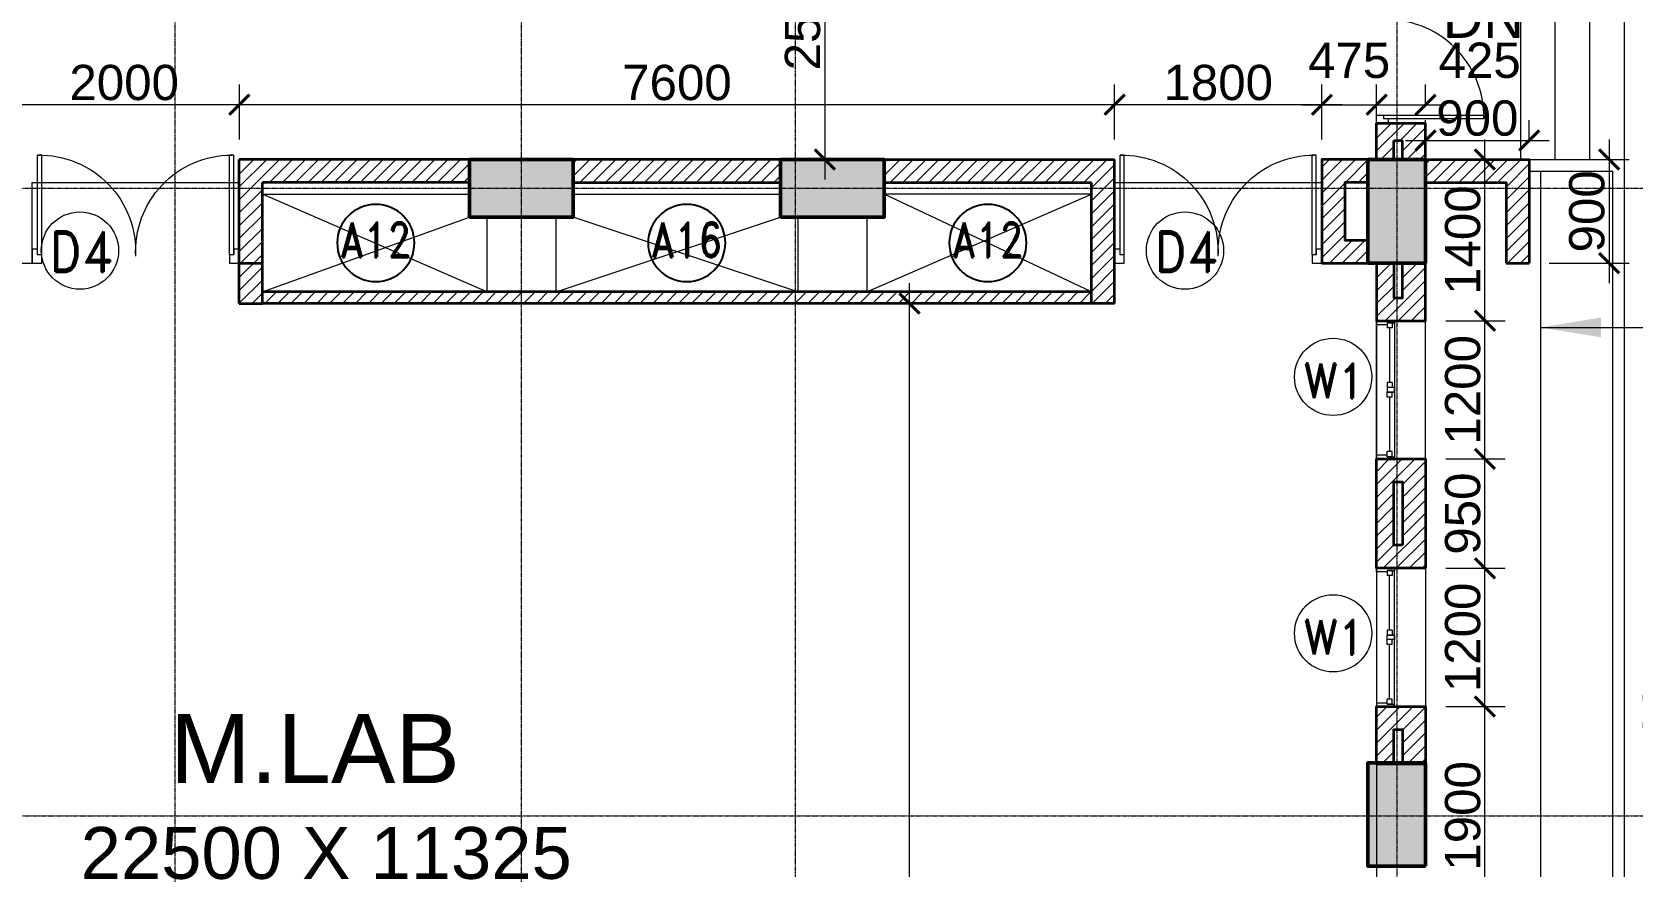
# Model space of a CAD drawing. Header units: millimetres. Extents: x 0 to 147381, y 0 to 170318.
# Drawn here: x 112535 to 126437, y 51144 to 58395 of the extents above; entities that cross this region are included whole.
import ezdxf
from ezdxf.enums import TextEntityAlignment as Align

# ---------------------------------------------------------------- set-up
doc = ezdxf.new("R2010")
doc.units = ezdxf.units.MM
doc.linetypes.add('Center', pattern=[29.999999, 12, -6, 6, -6])
doc.linetypes.add('Grid Line', pattern=[22.225, 12.7, -3.175, 3.175, -3.175])
for name, color, linetype, lineweight in [('A-DOOR', 21, 'Continuous', 9), ('AR_STR', 7, 'Continuous', 15), ('AR_WALL_HATCH', 23, 'Continuous', 5), ('ARCH CUTOUTS', 21, 'Continuous', 13), ('ARCH NEW DESIGN STEP HATCH', 21, 'Continuous', 35), ('ARCH PATHWAY', 30, 'Continuous', 13), ('Arch_Cutout_No', 2, 'Continuous', 25), ('Arch_Dim', 7, 'Continuous', 25), ('Arch_DW_No', 5, 'Continuous', 15), ('ARCH_WALL', 1, 'Continuous', 35), ('Arch_Window', 140, 'Continuous', 9), ('G-ANNO-TEXT', 231, 'Continuous', 25), ('S-GRID', 8, 'Continuous', 9), ('STR COL.', 1, 'Continuous', 50)]:
    doc.layers.add(name, color=color, linetype=linetype, lineweight=lineweight)
for name, color, linetype, lineweight, true_color in [('ARCH RCC HATCH', 253, 'Center', 9, 0x9c9c9c), ('BUILDING LEVEL', 1, 'Continuous', 18, 0xf50000), ('S-COLS_HATCH', 252, 'Continuous', 9, 0x8a8a8a)]:
    doc.layers.add(name, color=color, linetype=linetype, lineweight=lineweight, true_color=true_color)
doc.styles.add('Arial_1', font='arial.ttf', dxfattribs={"height": 630})
doc.styles.add('Arial_2', font='arial.ttf', dxfattribs={"height": 472.5})
doc.styles.add('Arial_4', font='arial.ttf', dxfattribs={"height": 252})
doc.styles.add('DIM', font='arial.ttf')
doc.styles.add('DIM_100', font='romand.shx', dxfattribs={"width": 0.9})
doc.styles.add('GRID_TEXT', font='GOTHIC.TTF', dxfattribs={"width": 0.8})
doc.styles.add('SIZE', font='romans.shx', dxfattribs={"width": 0.75, "height": 200})
doc.dimstyles.new('DIM- 175', dxfattribs={"dimscale": 175, "dimtxt": 1.75, "dimasz": 1, "dimexe": 1, "dimexo": 1, "dimgap": 0.2, "dimtad": 1, "dimdec": 0, "dimrnd": 5, "dimzin": 0, "dimdsep": 46, "dimtxsty": 'DIM', "dimblk": 'ARCHTICK', "dimcen": 0, "dimdle": 1, "dimclrd": 3, "dimclre": 5, "dimclrt": 3, "dimadec": 0, "dimazin": 0, "dimtfac": 1, "dimtdec": 0, "dimtofl": 0, "dimtmove": 2, "dimatfit": 3, "dimfxl": 1, "dimtolj": 1, "dimtzin": 0, "dimlwd": 13, "dimlwe": 15, "dimarcsym": 0})
doc.dimstyles.new('DIM_150_GRID', dxfattribs={"dimscale": 175, "dimtxt": 3, "dimasz": 2, "dimexe": 1, "dimexo": 0.5, "dimgap": 0.5, "dimtad": 1, "dimdec": 0, "dimrnd": 5, "dimzin": 1, "dimdsep": 46, "dimtxsty": 'GRID_TEXT', "dimblk": 'ARCHTICK', "dimcen": 0.09, "dimdle": 1, "dimclrt": 256, "dimazin": 0, "dimtfac": 1, "dimtdec": 0, "dimtmove": 2, "dimatfit": 3, "dimfxl": 1, "dimtvp": 1, "dimtolj": 1, "dimtzin": 0, "dimlwd": 15, "dimlwe": 18, "dimarcsym": 0})
pattern_1 = [(45, (38875.17, -0.064), (-56.1266, 56.1266), [])]

# ---------------------------------------------------------------- blocks, each defined once
blk = doc.blocks.new('A_Double -Panel Wooden Door W Ventilator - _D6_1800 X 2700-1747355-5_Level 452_2')
for p, q in [((-900, 50), (-830, 50)), ((-830, 50), (-830, -10)), ((830, 50), (900, 50)), ((830, -10), (830, 50)), ((-860, -50), (-900, -50)), ((-860, -10), (-860, -882)), ((-860, -10), (-860, -50)), ((-830, -10), (-860, -10)), ((-830, -10), (-830, -882)), ((830, -10), (830, -882)), ((860, -10), (830, -10)), ((860, -10), (860, -882)), ((860, -50), (860, -10)), ((900, -50), (860, -50)), ((-830, -882), (-860, -882)), ((860, -882), (830, -882))]:
    blk.add_line(p, q)
for centre, start, end in [((-846, -37), 269.0716, 2.5107), ((845, -37), 177.4858, 270)]:
    blk.add_arc(centre, 845, start, end)
blk = doc.blocks.new('A$C59E872DE')
at = {"layer": 'S-GRID', "linetype": 'Grid Line', "ltscale": 0.5}
for p, q in [((76081.7, -4357.6), (76081.7, 89720.3)), ((79090, -4357.6), (79090, 89720.3)), ((81470, -4357.6), (81470, 89720.3)), ((86690, 89720.3), (86690, -4357.6)), ((-6964.1, 12500), (94404.8, 12500)), ((-6964.1, 7050), (94404.8, 7050))]:
    blk.add_line(p, q, dxfattribs=at)
blk = doc.blocks.new('DW')
at = {"color": 9}
blk.add_circle((0, 0), 671, dxfattribs=at)
at = {"style": 'SIZE', "width": 0.8}
blk.add_attdef('W7', text='', height=500, dxfattribs=at).set_placement((5, -289), align=Align.CENTER)
blk = doc.blocks.new('A_Double -Panel Wooden Door W Ventilator - _D5_1500 X 2700-481861-3 SECOND FLOOR LVL_')
for p, q in [((-750, 50), (-680, 50)), ((-750, -50), (-750, 50)), ((-680, 50), (-680, -10)), ((680, 50), (750, 50)), ((680, -10), (680, 50)), ((750, 50), (750, -50)), ((-710, -50), (-750, -50)), ((-710, -10), (-710, -732)), ((-710, -10), (-710, -50)), ((-680, -10), (-710, -10)), ((-680, -10), (-680, -732)), ((680, -10), (680, -732)), ((710, -10), (680, -10)), ((710, -10), (710, -732)), ((710, -50), (710, -10)), ((750, -50), (710, -50)), ((-680, -732), (-710, -732)), ((710, -732), (680, -732))]:
    blk.add_line(p, q)
for centre, start, end in [((-696, -37), 268.8716, 3.0521), ((695, -37), 176.9435, 270)]:
    blk.add_arc(centre, 695, start, end)
blk = doc.blocks.new('A$C67F13116')
at = {"layer": 'AR_WALL_HATCH', "ltscale": 500}
h = blk.add_hatch(dxfattribs=at)
h.set_pattern_fill('ANSI31', color=256, scale=25)
h.set_pattern_definition(pattern_1)
h.paths.add_polyline_path([(30575, 13000), (28575, 13000), (28575, 11750), (28775, 11750), (28775, 12800), (30575, 12800)])
h = blk.add_hatch(dxfattribs=at)
h.set_pattern_fill('ANSI31', color=256, scale=25)
h.set_pattern_definition(pattern_1)
h.paths.add_polyline_path([(33275, 13000), (31475, 13000), (31475, 12800), (33275, 12800)])
h = blk.add_hatch(dxfattribs=at)
h.set_pattern_fill('ANSI31', color=256, scale=25)
h.set_pattern_definition(pattern_1)
h.paths.add_polyline_path([(36175, 13000), (34175, 13000), (34175, 12800), (36175, 12800)])
h = blk.add_hatch(dxfattribs=at)
h.set_pattern_fill('ANSI31', color=256, scale=25)
h.set_pattern_definition([(45, (38675.17, -0.064), (-56.1266, 56.1266), [])])
h.paths.add_polyline_path([(38375, 13000), (37975, 13000), (37975, 12100), (38375, 12100), (38375, 12300), (38175, 12300), (38175, 12800), (38375, 12800)])
h = blk.add_hatch(dxfattribs=at)
h.set_pattern_fill('ANSI31', color=256, scale=25)
h.set_pattern_definition(pattern_1)
h.paths.add_polyline_path([(39775, 13000), (38875, 13000), (38875, 12800), (39575, 12800), (39575, 12100), (39775, 12100)])
h = blk.add_hatch(dxfattribs=at)
h.set_pattern_fill('ANSI31', color=256, scale=25)
h.set_pattern_definition(pattern_1)
h.paths.add_polyline_path([(36175, 12800), (35975, 12800), (35975, 11850), (35975, 11750), (36175, 11750)])
h = blk.add_hatch(dxfattribs=at)
h.set_pattern_fill('ANSI31', color=256, scale=25)
h.set_pattern_definition(pattern_1)
h.paths.add_polyline_path([(38875, 12100), (38675, 12100), (38675, 11800), (38600, 11800), (38600, 12100), (38450, 12100), (38450, 11600), (38875, 11600)])
h = blk.add_hatch(dxfattribs=at)
h.set_pattern_fill('ANSI31', color=256, scale=25)
h.set_pattern_definition(pattern_1)
h.paths.add_polyline_path([(35975, 11850), (34175, 11850), (28775, 11850), (28775, 11750), (35975, 11750)])
h = blk.add_hatch(dxfattribs=at)
h.set_pattern_fill('ANSI31', color=256, scale=25)
h.set_pattern_definition(pattern_1)
h.paths.add_polyline_path([(38875, 10400), (38450, 10400), (38450, 9450), (38875, 9450)])
h.paths.add_polyline_path([(38675, 9650), (38600, 9650), (38600, 10200), (38675, 10200)], flags=16)
h = blk.add_hatch(dxfattribs=at)
h.set_pattern_fill('ANSI31', color=256, scale=25)
h.set_pattern_definition(pattern_1)
h.paths.add_polyline_path([(38875, 8250), (38450, 8250), (38450, 7750), (38600, 7750), (38600, 8050), (38675, 8050), (38675, 7750), (38875, 7750)])
at = {"layer": 'ARCH CUTOUTS', "linetype": 'Continuous'}
for p, q in [((30725, 11850), (28775, 12700)), ((34025, 11850), (35975, 12700)), ((35975, 11850), (34175, 12700)), ((28775, 11850), (30575, 12500)), ((31325, 11850), (33275, 12500)), ((33425, 11850), (31475, 12500))]:
    blk.add_line(p, q, dxfattribs=at)
for points in [[(30575, 12700), (30575, 12500), (30725, 12500), (30725, 11850), (28775, 11850), (28775, 12700)], [(33275, 12700), (33275, 12500), (33425, 12500), (33425, 11850), (31325, 11850), (31325, 12500), (31475, 12500), (31475, 12700)], [(34175, 12700), (34175, 12500), (34025, 12500), (34025, 11850), (35975, 11850), (35975, 12700)]]:
    blk.add_lwpolyline(points, close=True, dxfattribs=at)
at = {"layer": 'ARCH_WALL'}
for p, q in [((28575, 12100), (28575, 13000)), ((30575, 13000), (28575, 13000)), ((28575, 11750), (28575, 13000)), ((31475, 12800), (31475, 13000)), ((33275, 12800), (33275, 13000)), ((34175, 13000), (36175, 13000)), ((36175, 11750), (36175, 13000)), ((28775, 12300), (28775, 12800)), ((28775, 11750), (28775, 12800)), ((30575, 12800), (28775, 12800)), ((33475, 12800), (33475, 12800)), ((34175, 12800), (35975, 12800)), ((35975, 11750), (35975, 12800)), ((35975, 12725), (35975, 12800)), ((28575, 12100), (28775, 12100)), ((35975, 11850), (28775, 11850)), ((28575, 11750), (28775, 11750)), ((35975, 11750), (28775, 11750)), ((36175, 11750), (35975, 11750))]:
    blk.add_line(p, q, dxfattribs=at)
for points in [[(31475, 12800), (33275, 12800), (33275, 13000), (31475, 13000)], [(38875, 12100), (38450, 12100), (38450, 11600), (38875, 11600)], [(38675, 12100), (38600, 12100), (38600, 11800), (38675, 11800)], [(38875, 9450), (38450, 9450), (38450, 10400), (38875, 10400)], [(38675, 9650), (38600, 9650), (38600, 10200), (38675, 10200)], [(38875, 7750), (38450, 7750), (38450, 8250), (38875, 8250)], [(38675, 7750), (38600, 7750), (38600, 8050), (38675, 8050)]]:
    blk.add_lwpolyline(points, close=True, dxfattribs=at)
for points in [[(38375, 13000), (37975, 13000), (37975, 12100), (38375, 12100)], [(38875, 13000), (39775, 13000), (39775, 12100)], [(38375, 12800), (38175, 12800), (38175, 12300), (38375, 12300)], [(38875, 12800), (39575, 12800), (39575, 12100)], [(39575, 12100), (39775, 12100)]]:
    blk.add_lwpolyline(points, dxfattribs=at)
at = {"layer": 'Arch_Window'}
for p, q in [((38450, 10400), (38450, 11600)), ((38450, 11568), (38450, 11600)), ((38450, 11568), (38542, 11568)), ((38542, 11581), (38542, 11537)), ((38586, 11581), (38542, 11581)), ((38542, 11581), (38542, 11568)), ((38542, 11581), (38605, 11581)), ((38586, 11581), (38586, 11537)), ((38605, 11600), (38605, 10400)), ((38875, 10400), (38875, 11600)), ((38586, 11537), (38542, 11537)), ((38564, 11537), (38564, 11064)), ((38542, 11064), (38542, 11019)), ((38586, 11064), (38542, 11064)), ((38586, 11019), (38542, 11019)), ((38542, 11019), (38542, 10981)), ((38605, 11019), (38542, 11019)), ((38542, 11019), (38542, 10981)), ((38605, 11019), (38542, 11019)), ((38542, 11019), (38542, 11019)), ((38542, 11019), (38542, 10981)), ((38605, 11019), (38542, 11019)), ((38586, 11064), (38586, 11019)), ((38605, 11019), (38605, 10981)), ((38605, 10981), (38605, 11019)), ((38605, 10981), (38605, 11019)), ((38605, 11019), (38605, 11019)), ((38586, 10981), (38542, 10981)), ((38542, 10937), (38542, 10981)), ((38605, 10981), (38542, 10981)), ((38542, 10981), (38605, 10981)), ((38542, 10981), (38542, 10981)), ((38605, 10981), (38542, 10981)), ((38586, 10937), (38542, 10937)), ((38564, 10937), (38564, 10464)), ((38586, 10937), (38586, 10981)), ((38605, 10981), (38605, 10981)), ((38450, 10432), (38450, 10400)), ((38542, 10432), (38450, 10432)), ((38586, 10464), (38542, 10464)), ((38542, 10419), (38542, 10464)), ((38586, 10419), (38586, 10464)), ((38586, 10419), (38542, 10419)), ((38542, 10419), (38605, 10419)), ((38605, 10400), (38605, 10419)), ((38450, 9450), (38450, 8250)), ((38450, 9418), (38450, 9450)), ((38542, 9418), (38450, 9418)), ((38542, 9431), (38542, 9387)), ((38586, 9431), (38542, 9431)), ((38542, 9431), (38605, 9431)), ((38586, 9387), (38542, 9387)), ((38564, 8914), (38564, 9387)), ((38586, 9431), (38586, 9387)), ((38605, 8250), (38605, 9450)), ((38605, 9450), (38605, 9431)), ((38875, 9450), (38875, 8250)), ((38542, 8914), (38542, 8869)), ((38586, 8914), (38542, 8914)), ((38586, 8914), (38586, 8869)), ((38586, 8869), (38542, 8869)), ((38605, 8869), (38542, 8869)), ((38542, 8831), (38542, 8869)), ((38542, 8831), (38542, 8869)), ((38542, 8869), (38605, 8869)), ((38542, 8831), (38542, 8869)), ((38542, 8869), (38542, 8869)), ((38605, 8869), (38542, 8869)), ((38586, 8831), (38542, 8831)), ((38542, 8787), (38542, 8831)), ((38605, 8831), (38542, 8831)), ((38605, 8831), (38542, 8831)), ((38542, 8831), (38542, 8831)), ((38605, 8831), (38542, 8831)), ((38586, 8787), (38542, 8787)), ((38564, 8314), (38564, 8787)), ((38586, 8787), (38586, 8831)), ((38605, 8831), (38605, 8869)), ((38605, 8869), (38605, 8831)), ((38605, 8869), (38605, 8869)), ((38605, 8869), (38605, 8831)), ((38605, 8831), (38605, 8831)), ((38450, 8282), (38450, 8250)), ((38450, 8282), (38542, 8282)), ((38586, 8314), (38542, 8314)), ((38542, 8269), (38542, 8314)), ((38542, 8269), (38542, 8282)), ((38586, 8269), (38542, 8269)), ((38542, 8269), (38605, 8269)), ((38586, 8269), (38586, 8314))]:
    blk.add_line(p, q, dxfattribs=at)
at = {"layer": 'A-DOOR', "xscale": -1.199999999999672, "yscale": 1.199999999999672, "zscale": 1.199999999999672, "rotation": 180}
for p in [(27675, 12160), (37075, 12160)]:
    blk.add_blockref('A_Double -Panel Wooden Door W Ventilator - _D5_1500 X 2700-481861-3 SECOND FLOOR LVL_', p, dxfattribs=at)
blk = doc.blocks.new('_ArchTick')
at = {"color": 0, "linetype": 'ByBlock', "const_width": 0.15}
blk.add_lwpolyline([(-0.5, -0.5), (0.5, 0.5)], dxfattribs=at)
blk = doc.blocks.new('*D480')
at = {"layer": 'Arch_Dim', "color": 3, "lineweight": 13, "transparency": 16777216}
blk.add_line((120154, 44538), (120154, 56213), dxfattribs=at)
at = {"layer": 'Arch_Dim', "color": 5, "lineweight": 15, "transparency": 16777216}
for p, q in [((120760, 56038), (119979, 56038)), ((120760, 44713), (119979, 44713))]:
    blk.add_line(p, q, dxfattribs=at)
at = {"layer": 'Defpoints', "color": 0, "linetype": 'Continuous', "transparency": 16777216}
for p in [(120154, 56038), (120935, 56038), (120935, 44713)]:
    blk.add_point(p, dxfattribs=at)
at = {"layer": 'Arch_Dim', "color": 3, "linetype": 'Continuous', "lineweight": 13, "transparency": 16777216, "xscale": 175, "yscale": 175, "zscale": 175}
for p, rotation in [((120154, 56038), 90), ((120154, 44713), 270)]:
    blk.add_blockref('_ArchTick', p, dxfattribs=dict(at, rotation=rotation))
at = {"layer": 'Arch_Dim', "color": 3, "linetype": 'Continuous', "transparency": 16777216, "insert": (119963, 50375), "char_height": 306.2, "attachment_point": 5, "rotation": 90, "style": 'DIM'}
blk.add_mtext('\\A1;11325', dxfattribs=at)
blk = doc.blocks.new('*D485')
at = {"layer": 'Arch_Dim', "color": 3, "lineweight": 13, "transparency": 16777216}
blk.add_line((126870, 60162), (126870, 44113), dxfattribs=at)
at = {"layer": 'Arch_Dim', "color": 5, "lineweight": 15, "transparency": 16777216}
for p, q in [((124810, 59987), (127045, 59987)), ((124810, 44288), (127045, 44288))]:
    blk.add_line(p, q, dxfattribs=at)
at = {"layer": 'Defpoints', "color": 0, "linetype": 'Continuous', "transparency": 16777216}
for p in [(124635, 59987), (124635, 44288), (126870, 44288)]:
    blk.add_point(p, dxfattribs=at)
at = {"layer": 'Arch_Dim', "color": 3, "linetype": 'Continuous', "lineweight": 13, "transparency": 16777216, "xscale": 175, "yscale": 175, "zscale": 175}
for p, rotation in [((126870, 59987), 90), ((126870, 44288), 270)]:
    blk.add_blockref('_ArchTick', p, dxfattribs=dict(at, rotation=rotation))
at = {"layer": 'Arch_Dim', "color": 3, "linetype": 'Continuous', "transparency": 16777216, "insert": (126679, 52138), "char_height": 306.2, "attachment_point": 5, "rotation": 90, "style": 'DIM'}
blk.add_mtext('\\A1;15700', dxfattribs=at)
blk = doc.blocks.new('A$C38A24FCE')
at = {"layer": 'S-COLS_HATCH'}
for points in [[(-8050, 10625), (-8050, 11125), (-7150, 11125), (-7150, 10625)], [(-5350, 10625), (-5350, 11125), (-4450, 11125), (-4450, 10625)], [(250, 10225), (-250, 10225), (-250, 11125), (250, 11125)], [(250, 4987), (-250, 4987), (-250, 5887), (250, 5887)]]:
    blk.add_hatch(color=256, dxfattribs=at).paths.add_polyline_path(points, flags=0)
at = {"layer": 'STR COL.'}
for points in [[(-8050, 10625), (-8050, 11125), (-7150, 11125), (-7150, 10625)], [(-5350, 10625), (-5350, 11125), (-4450, 11125), (-4450, 10625)], [(250, 10225), (-250, 10225), (-250, 11125), (250, 11125)], [(250, 4987), (-250, 4987), (-250, 5887), (250, 5887)]]:
    blk.add_lwpolyline(points, close=True, dxfattribs=at)
blk = doc.blocks.new('*D623')
at = {"layer": 'Arch_Dim', "color": 3, "lineweight": 13, "transparency": 16777216}
blk.add_line((119419, 59963), (119419, 57113), dxfattribs=at)
at = {"layer": 'Arch_Dim', "color": 5, "lineweight": 15, "transparency": 16777216}
for p, q in [((119360, 59788), (119594, 59788)), ((119360, 57288), (119594, 57288))]:
    blk.add_line(p, q, dxfattribs=at)
at = {"layer": 'Defpoints', "color": 0, "linetype": 'Continuous', "transparency": 16777216}
for p in [(119185, 59788), (119185, 57288), (119419, 57288)]:
    blk.add_point(p, dxfattribs=at)
at = {"layer": 'Arch_Dim', "color": 3, "linetype": 'Continuous', "lineweight": 13, "transparency": 16777216, "xscale": 175, "yscale": 175, "zscale": 175}
for p, rotation in [((119419, 59788), 90), ((119419, 57288), 270)]:
    blk.add_blockref('_ArchTick', p, dxfattribs=dict(at, rotation=rotation))
at = {"layer": 'Arch_Dim', "color": 3, "linetype": 'Continuous', "transparency": 16777216, "insert": (119227, 58538), "char_height": 306.2, "attachment_point": 5, "rotation": 90, "style": 'DIM'}
blk.add_mtext('\\A1;2500', dxfattribs=at)
blk = doc.blocks.new('*D625')
at = {"layer": 'Arch_Dim', "color": 5, "lineweight": 15, "transparency": 16777216}
for p, q in [((121935, 57463), (121935, 57939)), ((123735, 57463), (123735, 57939))]:
    blk.add_line(p, q, dxfattribs=at)
at = {"layer": 'Arch_Dim', "color": 3, "lineweight": 13, "transparency": 16777216}
blk.add_line((123910, 57764), (121760, 57764), dxfattribs=at)
at = {"layer": 'Defpoints', "color": 0, "linetype": 'Continuous', "transparency": 16777216}
for p in [(121935, 57764), (121935, 57288), (123735, 57288)]:
    blk.add_point(p, dxfattribs=at)
at = {"layer": 'Arch_Dim', "color": 3, "linetype": 'Continuous', "lineweight": 13, "transparency": 16777216, "xscale": 175, "yscale": 175, "zscale": 175, "rotation": 180}
blk.add_blockref('_ArchTick', (121935, 57764), dxfattribs=at)
at = {"layer": 'Arch_Dim', "color": 3, "linetype": 'Continuous', "lineweight": 13, "transparency": 16777216, "xscale": 175, "yscale": 175, "zscale": 175}
blk.add_blockref('_ArchTick', (123735, 57764), dxfattribs=at)
at = {"layer": 'Arch_Dim', "color": 3, "linetype": 'Continuous', "transparency": 16777216, "insert": (122835, 57955), "char_height": 306.2, "attachment_point": 5, "style": 'DIM'}
blk.add_mtext('\\A1;1800', dxfattribs=at)
blk = doc.blocks.new('*D626')
at = {"layer": 'Arch_Dim', "color": 5, "lineweight": 15, "transparency": 16777216}
for p, q in [((114335, 57463), (114335, 57939)), ((121935, 57463), (121935, 57939))]:
    blk.add_line(p, q, dxfattribs=at)
at = {"layer": 'Arch_Dim', "color": 3, "lineweight": 13, "transparency": 16777216}
blk.add_line((122110, 57764), (114160, 57764), dxfattribs=at)
at = {"layer": 'Defpoints', "color": 0, "linetype": 'Continuous', "transparency": 16777216}
for p in [(114335, 57764), (114335, 57288), (121935, 57288)]:
    blk.add_point(p, dxfattribs=at)
at = {"layer": 'Arch_Dim', "color": 3, "linetype": 'Continuous', "lineweight": 13, "transparency": 16777216, "xscale": 175, "yscale": 175, "zscale": 175, "rotation": 180}
blk.add_blockref('_ArchTick', (114335, 57764), dxfattribs=at)
at = {"layer": 'Arch_Dim', "color": 3, "linetype": 'Continuous', "lineweight": 13, "transparency": 16777216, "xscale": 175, "yscale": 175, "zscale": 175}
blk.add_blockref('_ArchTick', (121935, 57764), dxfattribs=at)
at = {"layer": 'Arch_Dim', "color": 3, "linetype": 'Continuous', "transparency": 16777216, "insert": (118135, 57955), "char_height": 306.2, "attachment_point": 5, "style": 'DIM'}
blk.add_mtext('\\A1;7600', dxfattribs=at)
blk = doc.blocks.new('*D627')
at = {"layer": 'Arch_Dim', "color": 5, "lineweight": 15, "transparency": 16777216}
for p, q in [((112335, 57463), (112335, 57939)), ((114335, 57463), (114335, 57939))]:
    blk.add_line(p, q, dxfattribs=at)
at = {"layer": 'Arch_Dim', "color": 3, "lineweight": 13, "transparency": 16777216}
blk.add_line((114510, 57764), (112160, 57764), dxfattribs=at)
at = {"layer": 'Defpoints', "color": 0, "linetype": 'Continuous', "transparency": 16777216}
for p in [(112335, 57764), (112335, 57288), (114335, 57288)]:
    blk.add_point(p, dxfattribs=at)
at = {"layer": 'Arch_Dim', "color": 3, "linetype": 'Continuous', "lineweight": 13, "transparency": 16777216, "xscale": 175, "yscale": 175, "zscale": 175, "rotation": 180}
blk.add_blockref('_ArchTick', (112335, 57764), dxfattribs=at)
at = {"layer": 'Arch_Dim', "color": 3, "linetype": 'Continuous', "lineweight": 13, "transparency": 16777216, "xscale": 175, "yscale": 175, "zscale": 175}
blk.add_blockref('_ArchTick', (114335, 57764), dxfattribs=at)
at = {"layer": 'Arch_Dim', "color": 3, "linetype": 'Continuous', "transparency": 16777216, "insert": (113335, 57955), "char_height": 306.2, "attachment_point": 5, "style": 'DIM'}
blk.add_mtext('\\A1;2000', dxfattribs=at)
blk = doc.blocks.new('*D739')
at = {"layer": 'BUILDING LEVEL', "color": 3, "lineweight": 13, "transparency": 16777216}
blk.add_line((125151, 50463), (125151, 52713), dxfattribs=at)
at = {"layer": 'BUILDING LEVEL', "color": 5, "lineweight": 15, "transparency": 16777216}
for p, q in [((124810, 52538), (125326, 52538)), ((124810, 50638), (125326, 50638))]:
    blk.add_line(p, q, dxfattribs=at)
at = {"layer": 'Defpoints', "color": 0, "linetype": 'Continuous', "transparency": 16777216}
for p in [(124635, 52538), (125151, 52538), (124635, 50638)]:
    blk.add_point(p, dxfattribs=at)
at = {"layer": 'BUILDING LEVEL', "color": 3, "linetype": 'Continuous', "lineweight": 13, "transparency": 16777216, "xscale": 175, "yscale": 175, "zscale": 175}
for p, rotation in [((125151, 52538), 90), ((125151, 50638), 270)]:
    blk.add_blockref('_ArchTick', p, dxfattribs=dict(at, rotation=rotation))
at = {"layer": 'BUILDING LEVEL', "color": 3, "linetype": 'Continuous', "transparency": 16777216, "insert": (124959, 51588), "char_height": 306.2, "attachment_point": 5, "rotation": 90, "style": 'DIM'}
blk.add_mtext('\\A1;1900', dxfattribs=at)
blk = doc.blocks.new('*D740')
at = {"layer": 'BUILDING LEVEL', "color": 3, "lineweight": 13, "transparency": 16777216}
blk.add_line((125151, 52363), (125151, 53913), dxfattribs=at)
at = {"layer": 'BUILDING LEVEL', "color": 5, "lineweight": 15, "transparency": 16777216}
for p, q in [((124810, 53738), (125326, 53738)), ((124810, 52538), (125326, 52538))]:
    blk.add_line(p, q, dxfattribs=at)
at = {"layer": 'Defpoints', "color": 0, "linetype": 'Continuous', "transparency": 16777216}
for p in [(124635, 53738), (125151, 53738), (124635, 52538)]:
    blk.add_point(p, dxfattribs=at)
at = {"layer": 'BUILDING LEVEL', "color": 3, "linetype": 'Continuous', "lineweight": 13, "transparency": 16777216, "xscale": 175, "yscale": 175, "zscale": 175}
for p, rotation in [((125151, 53738), 90), ((125151, 52538), 270)]:
    blk.add_blockref('_ArchTick', p, dxfattribs=dict(at, rotation=rotation))
at = {"layer": 'BUILDING LEVEL', "color": 3, "linetype": 'Continuous', "transparency": 16777216, "insert": (124959, 53138), "char_height": 306.2, "attachment_point": 5, "rotation": 90, "style": 'DIM'}
blk.add_mtext('\\A1;1200', dxfattribs=at)
blk = doc.blocks.new('*D741')
at = {"layer": 'BUILDING LEVEL', "color": 3, "lineweight": 13, "transparency": 16777216}
blk.add_line((125151, 53563), (125151, 54863), dxfattribs=at)
at = {"layer": 'BUILDING LEVEL', "color": 5, "lineweight": 15, "transparency": 16777216}
for p, q in [((124810, 54688), (125326, 54688)), ((124810, 53738), (125326, 53738))]:
    blk.add_line(p, q, dxfattribs=at)
at = {"layer": 'Defpoints', "color": 0, "linetype": 'Continuous', "transparency": 16777216}
for p in [(124635, 54688), (125151, 54688), (124635, 53738)]:
    blk.add_point(p, dxfattribs=at)
at = {"layer": 'BUILDING LEVEL', "color": 3, "linetype": 'Continuous', "lineweight": 13, "transparency": 16777216, "xscale": 175, "yscale": 175, "zscale": 175}
for p, rotation in [((125151, 54688), 90), ((125151, 53738), 270)]:
    blk.add_blockref('_ArchTick', p, dxfattribs=dict(at, rotation=rotation))
at = {"layer": 'BUILDING LEVEL', "color": 3, "linetype": 'Continuous', "transparency": 16777216, "insert": (124959, 54213), "char_height": 306.2, "attachment_point": 5, "rotation": 90, "style": 'DIM'}
blk.add_mtext('\\A1;950', dxfattribs=at)
blk = doc.blocks.new('*D742')
at = {"layer": 'BUILDING LEVEL', "color": 3, "lineweight": 13, "transparency": 16777216}
blk.add_line((125151, 54513), (125151, 56063), dxfattribs=at)
at = {"layer": 'BUILDING LEVEL', "color": 5, "lineweight": 15, "transparency": 16777216}
for p, q in [((124810, 55888), (125326, 55888)), ((124810, 54688), (125326, 54688))]:
    blk.add_line(p, q, dxfattribs=at)
at = {"layer": 'Defpoints', "color": 0, "linetype": 'Continuous', "transparency": 16777216}
for p in [(124635, 55888), (125151, 55888), (124635, 54688)]:
    blk.add_point(p, dxfattribs=at)
at = {"layer": 'BUILDING LEVEL', "color": 3, "linetype": 'Continuous', "lineweight": 13, "transparency": 16777216, "xscale": 175, "yscale": 175, "zscale": 175}
for p, rotation in [((125151, 55888), 90), ((125151, 54688), 270)]:
    blk.add_blockref('_ArchTick', p, dxfattribs=dict(at, rotation=rotation))
at = {"layer": 'BUILDING LEVEL', "color": 3, "linetype": 'Continuous', "transparency": 16777216, "insert": (124959, 55288), "char_height": 306.2, "attachment_point": 5, "rotation": 90, "style": 'DIM'}
blk.add_mtext('\\A1;1200', dxfattribs=at)
blk = doc.blocks.new('*D743')
at = {"layer": 'BUILDING LEVEL', "color": 3, "lineweight": 13, "transparency": 16777216}
blk.add_line((125151, 55713), (125151, 57463), dxfattribs=at)
at = {"layer": 'BUILDING LEVEL', "color": 5, "lineweight": 15, "transparency": 16777216}
for p, q in [((125260, 57288), (125326, 57288)), ((124810, 55888), (125326, 55888))]:
    blk.add_line(p, q, dxfattribs=at)
at = {"layer": 'Defpoints', "color": 0, "linetype": 'Continuous', "transparency": 16777216}
for p in [(125085, 57288), (125151, 57288), (124635, 55888)]:
    blk.add_point(p, dxfattribs=at)
at = {"layer": 'BUILDING LEVEL', "color": 3, "linetype": 'Continuous', "lineweight": 13, "transparency": 16777216, "xscale": 175, "yscale": 175, "zscale": 175}
for p, rotation in [((125151, 57288), 90), ((125151, 55888), 270)]:
    blk.add_blockref('_ArchTick', p, dxfattribs=dict(at, rotation=rotation))
at = {"layer": 'BUILDING LEVEL', "color": 3, "linetype": 'Continuous', "transparency": 16777216, "insert": (124959, 56588), "char_height": 306.2, "attachment_point": 5, "rotation": 90, "style": 'DIM'}
blk.add_mtext('\\A1;1400', dxfattribs=at)
blk = doc.blocks.new('*D744')
at = {"layer": 'BUILDING LEVEL', "color": 5, "lineweight": 15, "transparency": 16777216}
for p, q in [((124635, 57463), (124635, 57629)), ((125535, 57463), (125535, 57629))]:
    blk.add_line(p, q, dxfattribs=at)
at = {"layer": 'BUILDING LEVEL', "color": 3, "lineweight": 13, "transparency": 16777216}
blk.add_line((124460, 57454), (125710, 57454), dxfattribs=at)
at = {"layer": 'Defpoints', "color": 0, "linetype": 'Continuous', "transparency": 16777216}
for p in [(125535, 57454), (124635, 57288), (125535, 57288)]:
    blk.add_point(p, dxfattribs=at)
at = {"layer": 'BUILDING LEVEL', "color": 3, "linetype": 'Continuous', "lineweight": 13, "transparency": 16777216, "xscale": 175, "yscale": 175, "zscale": 175, "rotation": 180}
blk.add_blockref('_ArchTick', (124635, 57454), dxfattribs=at)
at = {"layer": 'BUILDING LEVEL', "color": 3, "linetype": 'Continuous', "lineweight": 13, "transparency": 16777216, "xscale": 175, "yscale": 175, "zscale": 175}
blk.add_blockref('_ArchTick', (125535, 57454), dxfattribs=at)
at = {"layer": 'BUILDING LEVEL', "color": 3, "linetype": 'Continuous', "transparency": 16777216, "insert": (125085, 57646), "char_height": 306.2, "attachment_point": 5, "style": 'DIM'}
blk.add_mtext('\\A1;900', dxfattribs=at)
blk = doc.blocks.new('*D745')
at = {"layer": 'BUILDING LEVEL', "color": 3, "lineweight": 13, "transparency": 16777216}
blk.add_line((126229, 57463), (126229, 56213), dxfattribs=at)
at = {"layer": 'BUILDING LEVEL', "color": 5, "lineweight": 15, "transparency": 16777216}
for p, q in [((125710, 57288), (126404, 57288)), ((125710, 56388), (126404, 56388))]:
    blk.add_line(p, q, dxfattribs=at)
at = {"layer": 'Defpoints', "color": 0, "linetype": 'Continuous', "transparency": 16777216}
for p in [(125535, 57288), (125535, 56388), (126229, 56388)]:
    blk.add_point(p, dxfattribs=at)
at = {"layer": 'BUILDING LEVEL', "color": 3, "linetype": 'Continuous', "lineweight": 13, "transparency": 16777216, "xscale": 175, "yscale": 175, "zscale": 175}
for p, rotation in [((126229, 57288), 90), ((126229, 56388), 270)]:
    blk.add_blockref('_ArchTick', p, dxfattribs=dict(at, rotation=rotation))
at = {"layer": 'BUILDING LEVEL', "color": 3, "linetype": 'Continuous', "transparency": 16777216, "insert": (126037, 56838), "char_height": 306.2, "attachment_point": 5, "rotation": 90, "style": 'DIM'}
blk.add_mtext('\\A1;900', dxfattribs=at)
blk = doc.blocks.new('*D489')
at = {"layer": 'Arch_Dim', "color": 5, "lineweight": 15, "transparency": 16777216}
for p, q in [((123735, 57463), (123735, 57939)), ((124210, 57463), (124210, 57939))]:
    blk.add_line(p, q, dxfattribs=at)
at = {"layer": 'Arch_Dim', "color": 3, "lineweight": 13, "transparency": 16777216}
blk.add_line((123560, 57764), (124385, 57764), dxfattribs=at)
at = {"layer": 'Defpoints', "color": 0, "linetype": 'Continuous', "transparency": 16777216}
for p in [(124210, 57764), (123735, 57288), (124210, 57288)]:
    blk.add_point(p, dxfattribs=at)
at = {"layer": 'Arch_Dim', "color": 3, "linetype": 'Continuous', "lineweight": 13, "transparency": 16777216, "xscale": 175, "yscale": 175, "zscale": 175, "rotation": 180}
blk.add_blockref('_ArchTick', (123735, 57764), dxfattribs=at)
at = {"layer": 'Arch_Dim', "color": 3, "linetype": 'Continuous', "lineweight": 13, "transparency": 16777216, "xscale": 175, "yscale": 175, "zscale": 175}
blk.add_blockref('_ArchTick', (124210, 57764), dxfattribs=at)
at = {"layer": 'Arch_Dim', "color": 3, "linetype": 'Continuous', "transparency": 16777216, "insert": (123972, 58147), "char_height": 306.2, "attachment_point": 5, "style": 'DIM'}
blk.add_mtext('\\A1;475', dxfattribs=at)
blk = doc.blocks.new('*D765')
at = {"layer": 'Arch_Dim', "color": 5, "lineweight": 15, "transparency": 16777216}
for p, q in [((124210, 57779), (124210, 57939)), ((124635, 57779), (124635, 57939))]:
    blk.add_line(p, q, dxfattribs=at)
at = {"layer": 'Arch_Dim', "color": 3, "lineweight": 13, "transparency": 16777216}
blk.add_line((124035, 57764), (124810, 57764), dxfattribs=at)
at = {"layer": 'Defpoints', "color": 0, "linetype": 'Continuous', "transparency": 16777216}
for p in [(124635, 57764), (124210, 57604), (124635, 57604)]:
    blk.add_point(p, dxfattribs=at)
at = {"layer": 'Arch_Dim', "color": 3, "linetype": 'Continuous', "lineweight": 13, "transparency": 16777216, "xscale": 175, "yscale": 175, "zscale": 175, "rotation": 180}
blk.add_blockref('_ArchTick', (124210, 57764), dxfattribs=at)
at = {"layer": 'Arch_Dim', "color": 3, "linetype": 'Continuous', "lineweight": 13, "transparency": 16777216, "xscale": 175, "yscale": 175, "zscale": 175}
blk.add_blockref('_ArchTick', (124635, 57764), dxfattribs=at)
at = {"layer": 'Arch_Dim', "color": 3, "linetype": 'Continuous', "transparency": 16777216, "insert": (125105, 58148), "char_height": 306.2, "attachment_point": 5, "style": 'DIM'}
blk.add_mtext('\\A1;425', dxfattribs=at)
blk = doc.blocks.new('A$C3C7D33BB')
at = {"layer": 'ARCH NEW DESIGN STEP HATCH', "linetype": 'Continuous', "lineweight": 13}
for p, q in [((-7492, 22623), (-7492, 25031)), ((-7192, 22623), (-7192, 25031)), ((-6892, 22623), (-6892, 25031)), ((-6592, 22623), (-6592, 25031)), ((-7419, 22623), (-6591, 22623)), ((-7419, 22523), (-6691, 22523))]:
    blk.add_line(p, q, dxfattribs=at)
for points in [[(-6691, 2692), (-6691, 22523)], [(-6591, 2777), (-6591, 22623)]]:
    blk.add_lwpolyline(points, dxfattribs=at)

msp = doc.modelspace()

# ---------------------------------------------------------------- block references
at = {"layer": 'A-DOOR', "rotation": 90.00000000000006}
msp.add_blockref('A_Double -Panel Wooden Door W Ventilator - _D6_1800 X 2700-1747355-5_Level 452_2', (124259.7, 58504), dxfattribs=at)

# ---------------------------------------------------------------- next in the draw order: block references
at = {"layer": 'ARCH RCC HATCH', "linetype": 'Continuous'}
msp.add_blockref('A$C59E872DE', (37694.7, 44538), dxfattribs=at)

# ---------------------------------------------------------------- next in the draw order: hatches: boundary and pattern name
at = {"layer": 'AR_WALL_HATCH', "ltscale": 500}
h = msp.add_hatch(dxfattribs=at)
h.set_pattern_fill('ANSI31', color=256, scale=25)
h.set_pattern_definition([(45, (112242.8, 269228.23), (-56.1266, 56.1266), [])])
h.paths.add_polyline_path([(124634.7, 57604), (124209.7, 57604), (124209.7, 57288), (124359.7, 57288), (124359.7, 57454), (124434.7, 57454), (124434.7, 57288), (124634.7, 57288)])

# ---------------------------------------------------------------- next in the draw order: linework, layer by layer
at = {"layer": 'AR_WALL_HATCH', "color": 1, "linetype": 'Continuous'}
for points in [[(103984.7, 56038), (109434.7, 56038), (109434.7, 57050.5), (111234.7, 57050.5), (111234.7, 56388), (112534.7, 56388), (112534.7, 57088), (114334.7, 57088), (114334.7, 56038), (121934.7, 56038), (121934.7, 57088), (123734.7, 57088), (123734.7, 56388), (124209.7, 56388)], [(124209.7, 56388), (124209.7, 44788), (123734.7, 44788), (123734.7, 44713), (112059.7, 44788), (112064.7, 46412.7), (101709.7, 46412.7)]]:
    msp.add_lwpolyline(points, dxfattribs=at)
at = {"layer": 'ARCH PATHWAY', "linetype": 'Continuous'}
msp.add_lwpolyline([(125634.7, 57188), (125634.7, 43288), (110634.7, 43288), (110634.7, 44912.7), (93139.6, 44912.7)], dxfattribs=at)
at = {"layer": 'ARCH_WALL'}
for p, q in [((124209.7, 57604), (124634.7, 57604)), ((124209.7, 57288), (124209.7, 57604)), ((124634.7, 57288), (124634.7, 57604)), ((124359.7, 57454), (124434.7, 57454)), ((124359.7, 57288), (124359.7, 57454)), ((124434.7, 57288), (124434.7, 57454))]:
    msp.add_line(p, q, dxfattribs=at)
at = {"layer": 'ARCH_WALL', "linetype": 'Continuous'}
for p, q in [((124209.7, 57288), (124359.7, 57288)), ((124434.7, 57288), (124634.7, 57288))]:
    msp.add_line(p, q, dxfattribs=at)

# ---------------------------------------------------------------- next in the draw order: block references
at = {"linetype": 'Continuous'}
msp.add_blockref('A$C67F13116', (85759.7, 44288), dxfattribs=at)
at = {"layer": 'AR_STR', "linetype": 'Continuous'}
msp.add_blockref('A$C38A24FCE', (124384.7, 46163), dxfattribs=at)
at = {"layer": 'Arch_Cutout_No'}
ref = msp.add_blockref('DW', (115519.9, 56563), dxfattribs=dict(at, xscale=-0.500148192420602, yscale=0.500148192420602, zscale=0.500148192420602))
ref.add_attrib('W71', 'A12', dxfattribs={"layer": '0', "height": 300, "style": 'DIM_100', "width": 0.8}).set_placement((115519.2, 56439.7), align=Align.CENTER)
ref = msp.add_blockref('DW', (118219.9, 56563), dxfattribs=dict(at, xscale=-0.500148192420602, yscale=0.500148192420602, zscale=0.500148192420602))
ref.add_attrib('W71', 'A16', dxfattribs={"layer": '0', "height": 300, "style": 'DIM_100', "width": 0.8}).set_placement((118219.2, 56439.7), align=Align.CENTER)
ref = msp.add_blockref('DW', (120834.7, 56563), dxfattribs=dict(at, xscale=-0.500148192420602, yscale=0.500148192420602, zscale=0.500148192420602))
ref.add_attrib('W71', 'A12', dxfattribs={"layer": '0', "height": 300, "style": 'DIM_100', "width": 0.8}).set_placement((120834, 56439.7), align=Align.CENTER)
at = {"layer": 'Arch_Dim', "linetype": 'Continuous'}
msp.add_blockref('A$C3C7D33BB', (132953.6, 34665.1), dxfattribs=at)
at = {"layer": 'Arch_DW_No'}
ref = msp.add_blockref('DW', (112950.9, 56497.2, -0.1), dxfattribs=dict(at, xscale=0.5001481924206014, yscale=0.5001481924206014, zscale=0.5001481924206014, rotation=291.467010438918))
ref.add_attrib('W71', 'D4', dxfattribs={"layer": '0', "height": 350, "style": 'DIM_100', "width": 0.9}).set_placement((112960, 56312.6, -0.1), align=Align.CENTER)
ref = msp.add_blockref('DW', (122546.4, 56497.2, -0.1), dxfattribs=dict(at, xscale=0.5001481924206014, yscale=0.5001481924206014, zscale=0.5001481924206014, rotation=291.467010438918))
ref.add_attrib('W71', 'D4', dxfattribs={"layer": '0', "height": 350, "style": 'DIM_100', "width": 0.9}).set_placement((122555.5, 56312.6, -0.1), align=Align.CENTER)
ref = msp.add_blockref('DW', (123832.8, 55400.3), dxfattribs=dict(at, xscale=0.5001481924206014, yscale=0.5001481924206014, zscale=0.5001481924206014, rotation=291.467010438918))
ref.add_attrib('W71', 'W1', dxfattribs={"layer": '0', "height": 300, "style": 'DIM_100', "width": 0.9}).set_placement((123841.9, 55215.7), align=Align.CENTER)
ref = msp.add_blockref('DW', (123832.8, 53173.4), dxfattribs=dict(at, xscale=0.5001481924206014, yscale=0.5001481924206014, zscale=0.5001481924206014, rotation=291.467010438918))
ref.add_attrib('W71', 'W1', dxfattribs={"layer": '0', "height": 300, "style": 'DIM_100', "width": 0.9}).set_placement((123841.9, 52988.8), align=Align.CENTER)

# ---------------------------------------------------------------- next in the draw order: texts
at = {"layer": 'G-ANNO-TEXT', "color": 7, "attachment_point": 1}
for s, insert, char_height, width, style in [('\\pxqc;DN', (123899.8, 58694.1), 350, 2474.809, 'Arial_2'), ('M.LAB', (113734.1, 52472.5), 600, 6136.517, 'Arial_1'), ('22500 X 11325', (112957.3, 51491.1), 450, 7121.39, 'Arial_4')]:
    msp.add_mtext(s, dxfattribs=dict(at, insert=insert, char_height=char_height, width=width, style=style))

# ---------------------------------------------------------------- next in the draw order: dimensions: what is measured, and where the dimension line sits
at = {"layer": 'Arch_Dim', "linetype": 'Continuous'}
for base, p1, p2, angle, picture, middle in [((126870.0550162, 44287.9834322), (124634.7233415, 59987.4834323), (124634.7233415, 44287.9834322), 90, '*D485', (126678.6920387, 52137.7334323)), ((119418.8, 57288), (119185.2, 59788), (119185.2, 57288), 90, '*D623', (119227.4, 58538)), ((112334.7, 57763.8), (114334.7, 57288), (112334.7, 57288), 180, '*D627', (113334.7, 57955.2)), ((114334.7, 57763.8), (121934.7, 57288), (114334.7, 57288), 180, '*D626', (118134.7, 57955.2)), ((121934.7, 57763.8), (123734.7, 57288), (121934.7, 57288), 180, '*D625', (122834.7, 57955.2)), ((120154.2, 56038), (120934.7, 44713), (120934.7, 56038), 90, '*D480', (119962.7, 50375.5))]:
    dim = msp.add_linear_dim(base=base, p1=p1, p2=p2, angle=angle, dimstyle='DIM- 175', dxfattribs=at)
    dim.commit()
    dim.dimension.update_dxf_attribs({"geometry": picture, "text_midpoint": middle})
dim = msp.add_linear_dim(base=(124209.7, 57763.8), p1=(123734.7, 57288), p2=(124209.7, 57288), dimstyle='DIM- 175', dxfattribs=at)
dim.commit()
dim.dimension.update_dxf_attribs({"geometry": '*D489', "text_midpoint": (123972.2, 58147.1)})
dim = msp.add_linear_dim(base=(124634.7, 57763.8), p1=(124209.7, 57604), p2=(124634.7, 57604), dimstyle='DIM- 175', dxfattribs=at)
dim.commit()
dim.dimension.update_dxf_attribs({"geometry": '*D765', "text_midpoint": (125104.9, 58147.7), "dimtype": 160})
at = {"layer": 'BUILDING LEVEL', "linetype": 'Continuous'}
dim = msp.add_linear_dim(base=(125534.7, 57454.2), p1=(124634.7, 57288), p2=(125534.7, 57288), dimstyle='DIM- 175', dxfattribs=at)
dim.commit()
dim.dimension.update_dxf_attribs({"geometry": '*D744', "text_midpoint": (125084.7, 57645.6)})
for base, p1, p2, picture, middle in [((125150.8, 57288), (124634.7, 55888), (125084.7, 57288), '*D743', (124959.5, 56588)), ((126228.7, 56388), (125534.7, 57288), (125534.7, 56388), '*D745', (126037.3, 56838)), ((125150.8, 55888), (124634.7, 54688), (124634.7, 55888), '*D742', (124959.5, 55288)), ((125150.8, 54688), (124634.7, 53738), (124634.7, 54688), '*D741', (124959.5, 54213)), ((125150.8, 53738), (124634.7, 52538), (124634.7, 53738), '*D740', (124959.5, 53138)), ((125150.8, 52538), (124634.7, 50638), (124634.7, 52538), '*D739', (124959.5, 51588))]:
    dim = msp.add_linear_dim(base=base, p1=p1, p2=p2, angle=90, dimstyle='DIM- 175', dxfattribs=at)
    dim.commit()
    dim.dimension.update_dxf_attribs({"geometry": picture, "text_midpoint": middle})

# ---------------------------------------------------------------- next in the draw order: leaders
at = {"layer": 'G-ANNO-TEXT', "color": 7}
msp.add_leader([(125634.7, 55829.5), (129068.8, 55829.5), (129068.8, 53451.3)], dimstyle='DIM_150_GRID', override={"dimasz": 3, "dimtad": 0, "dimtfill": 1, "dimarcsym": 2}, dxfattribs=at)

doc.saveas('drawing.dxf')
